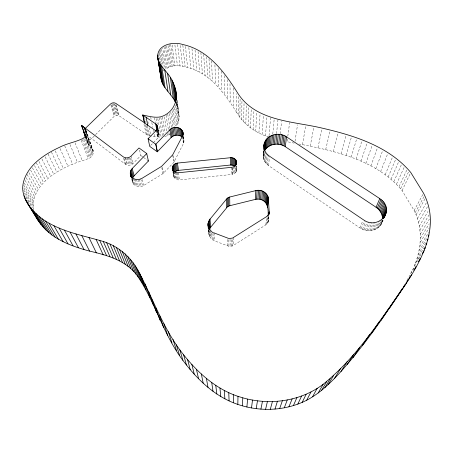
<?xml version="1.0" encoding="UTF-8"?>
<svg xmlns="http://www.w3.org/2000/svg" width="453" height="453" viewBox="0 0 453 453"><rect width="100%" height="100%" fill="white"/><g stroke="black" fill="none" stroke-linecap="round" stroke-linejoin="round"><path stroke-width="0.34" stroke-dasharray="2.27 1.7" d="M33.884 210.52C29.938 189.303 50.906 173.844 67.939 166.211C74.841 162.831 82.333 160.877 89.479 158.216C91.172 157.225 92.554 155.645 93.108 153.748C93.601 152.038 93.312 150.096 92.27 148.646C88.511 145.855 86.806 141.755 85.668 137.31M232.791 174.382L232.751 167.14L232.791 174.382L235.418 172.769L235.43 165.504M383.051 220.169C380.78 230.271 367.779 233.776 359.909 227.904L268.606 165.628C264.201 162.803 261.834 156.891 263.923 151.931M235.418 172.769L235.979 171.987L236.002 165.368M235.979 171.987L236.37 171.081L236.404 164.45M268.918 137.095C255.735 132.961 243.595 124.564 236.676 112.418L236.755 93.68M236.37 171.081L236.574 165.9M238.176 114.847L238.335 95.498M239.864 117.242L240.09 98.652M241.647 119.541L241.964 100.334M268.714 217.095L268.034 222.304L265.86 224.864L232.519 245.973L228.946 246.33L214.563 240.86C209.954 239.246 208.17 234.275 208.573 229.767M243.646 121.766L244.054 102.672M406.868 280.469C419.931 259.994 425.526 232.938 414.116 210.498L402.1 190.549C377.009 160.487 335.979 151.081 299.263 144.02M245.82 123.884L246.33 104.864M236.562 170.198L236.319 168.323L235.322 166.704M248.097 125.911L248.708 106.948M250.52 127.865L251.239 108.963M253.068 129.688L253.912 110.843M255.713 131.347L256.681 112.554M258.918 132.984L260.073 113.55M262.14 134.467L263.403 115.775M150.673 145.424L157.701 138.216C160.169 135.804 158.391 132.14 158.001 129.32L159.02 135.034M263.176 155.645L263.533 150.821M263.176 156.897L263.635 150.713M263.527 153.148L263.737 150.379M263.369 158.159L263.884 151.308M265.503 135.877L266.976 116.54M263.748 159.377L264.427 150.487M264.207 160.589L264.897 151.715M264.852 161.744L265.611 152.214M265.605 162.859L266.33 154.031M266.494 163.827L267.298 154.337M269.037 135.713L270.56 117.797M267.463 164.79L268.289 155.311M268.606 165.628L269.342 157.519M272.78 134.054L274.201 118.918M174.371 107.616L176.93 125.928C181.166 117.944 177.938 108.833 177.146 100.475M265.86 224.864L266.681 216.568M266.766 224.139L267.61 215.826M276.534 133.669L277.949 119.932M267.491 223.284L268.284 215.651M268.034 222.304L268.618 216.738M268.686 216.67L268.244 221.285L268.114 216.806M183.482 136.517L183.856 142.735L173.839 162.338L162.972 173.652L143.833 185.39C139.196 188.691 130.917 185.158 132.389 178.929M280.203 133.782L281.59 121.438M287.451 138.958L287.094 141.693L294.093 143.108M287.814 136.223L289.614 122.542M295.039 141.194L297.519 124.818M302.502 144.581L305.769 125.526M310.237 146.059L313.753 127.735M381.267 224.014L382.457 220.3M88.114 143.907C87.831 139.773 93.205 138.108 95.073 135.073M174.201 172.955C171.868 176.393 175.741 180.69 179.411 179.915L232.785 174.36M208.748 231.806L208.946 230.668M317.955 147.746L321.981 128.794M325.684 149.592L330.095 130.702M333.363 151.619L338.153 132.797M340.984 153.827L346.154 135.079M346.098 155.441L351.522 136.749M351.137 157.168L356.811 138.539M356.109 159.077L361.828 141.172M360.996 161.194L366.953 143.363M365.848 163.459L372.043 145.702M370.854 165.991L377.536 147.661M375.803 168.697L382.74 150.47M380.594 171.642L387.53 154.167M359.909 227.904L362.711 220.928M361.177 228.708L364.529 220.481M362.502 229.354L365.628 221.772M385.243 174.716L392.677 156.704M363.918 229.881L367.083 222.31M365.356 230.294L368.821 222.1M388.238 176.891L395.837 158.952M366.811 230.594L370.311 222.406M368.312 230.736L371.856 222.548M391.081 179.19L398.561 161.97M369.784 230.73L373.363 222.542M371.234 230.651L374.858 222.457M393.878 181.568L401.5 164.433M372.689 230.379L376.069 222.814M374.076 230.005L377.207 223.063M375.384 229.45L379.116 221.234M396.517 184.077L404.28 167.032M376.596 228.833L380.356 220.605M377.774 228.063L381.562 219.824M378.804 227.202L381.443 221.483M379.773 226.234L382.428 220.503M382.219 221.557L382.774 220.362M380.594 225.169L382.966 220.062M399.065 186.636L407.258 169.06M400.656 188.584L408.94 171.075M402.1 190.549L410.175 173.737M414.116 210.498L422.87 194.462M415.191 212.604L424.014 196.642M416.12 214.733L424.999 198.85M417.394 218.561L426.358 202.825M418.396 222.406L427.434 206.817M419.223 226.324L427.977 211.477M419.852 230.249L429.014 214.96M420.203 234.19L429.382 219.093M420.401 238.165L429.246 223.822M420.316 242.157L429.184 227.967M419.869 246.466L428.736 232.446M419.048 250.622L427.536 237.332M418.051 254.739L426.46 241.687M416.919 258.856L425.299 245.956M415.509 262.87L421.953 253.017M414.382 265.6L420.797 255.832M410.628 273.357L415.65 265.764M86.568 134.83L125.322 164.179C127.582 165.866 130.979 165.475 132.989 163.573L140.86 155.492L139.19 148.669M95.572 134.586L114.105 116.427C115.464 115.136 117.689 114.847 119.275 115.889L147.236 134.96L149.547 135.77L160.679 137.253M164.694 136.636L167.468 135.549L170.787 133.488M236.676 112.418C225.673 95.441 213.465 77.197 193.81 69.541C185.22 66.302 174.031 63.216 165.821 68.969L162.774 48.199M132.57 182.389L131.585 178.669M173.675 176.642L172.933 172.055M183.856 142.735L182.893 135.045M140.86 155.492L143.029 157.061M143.567 157.451L148.414 160.951M157.14 131.698L158.465 133.114L158.975 134.518M27.616 201.693L29.066 204.048M25.555 196.896L32.078 207.559M24.343 193.221L33.403 208.12M23.737 190.05L33.154 205.628M23.811 187.944L33.211 203.595M23.766 185.22L33.499 201.545M24.202 183.052L33.901 199.456M25.085 180.39L34.728 196.885M26.104 177.678L35.702 194.309M27.084 174.496L36.948 191.817M28.896 172.57L38.335 189.382M30.6 170.101L39.949 186.998M32.423 167.803L41.67 184.779M34.473 165.555L43.618 182.61M36.319 162.865L45.674 180.605M38.958 161.455L47.871 178.652M41.982 159.094L50.747 176.37M45.119 156.834L53.726 174.184M48.103 154.071L56.852 172.123M51.461 152.14L60.039 170.254M55.221 150.923L63.341 168.476M60.051 148.578L67.939 166.211M64.711 145.832L72.639 164.167M69.989 144.552L77.406 162.321M176.013 103.624L177.887 108.828L178.958 114.303M75.062 142.837L82.242 160.662M81.206 140.288L88.335 158.816M82.406 139.666L89.479 158.216M83.726 139.592L90.504 157.531M84.643 138.771L91.376 156.732M85.436 137.791L92.135 155.781M86.013 136.421L92.735 154.784M85.781 136.738L88.93 145.254M85.855 137.242L88.058 143.182M85.498 136.732L88.431 144.637M86.472 135.69L93.108 153.748M86.37 135.685L88.562 141.647M86.563 134.128L93.335 152.667M87.14 133.946L93.154 150.538M87.044 134.32L92.27 148.646M86.959 134.122L93.335 151.608M123.561 158.137L125.322 164.179M124.303 158.612L126.053 164.649M125.662 157.82L127.769 165.192M125.056 157.712L127.174 165.079M132.174 178.556L133.822 184.354M110.928 105.294L114.105 116.427M131.891 178.788L132.259 180.09M131.8 178.895L133.091 183.414M132.746 178.091L134.745 185.169M111.574 104.79L114.734 115.94M112.304 104.411L115.441 115.56M127.259 157.865L129.337 165.232M128.397 157.633L130.453 165.005M112.893 103.522L116.268 115.328M133.878 178.793L135.855 185.855M113.856 103.431L117.061 115.249M114.824 104.162L117.899 115.322M129.603 157.938L131.449 164.643M135.164 179.269L137.112 186.325M115.764 105.056L118.641 115.555M116.234 104.739L119.275 115.889M130.668 158.074L132.316 164.116M136.512 179.518L138.442 186.596M183.969 140.379L182.893 136.285M130.985 156.177L132.989 163.573M137.933 179.552L139.83 186.608M139.371 179.331L141.24 186.393M140.764 178.941L142.604 186.007M142.344 179.603L143.833 185.39M143.997 124.269L146.2 134.343M145.062 124.898L147.236 134.96M144.541 117.469L145.719 122.99M146.313 125.753L148.38 135.413M147.508 126.115L149.547 135.77M147.837 121.444L148.267 123.51M149.128 127.65L150.566 134.541M150.702 117.112L151.109 119.179M151.8 122.621L152.757 127.446M153.307 130.204L153.584 131.58M154.133 134.337L154.541 136.404M161.812 167.723L162.972 173.652M162.412 167.242L163.567 173.182M156.653 129.915L158.131 137.672M156.211 130.464L157.701 138.216M156.919 129.53L158.391 137.293M154.507 117.814L155.424 122.627M156.998 130.889L158.176 137.078M157.621 128.658L158.963 135.792M157.293 128.794L158.76 136.568M156.2 118.669L157.231 124.173M158.125 128.992L159.671 137.248M157.786 118.675L161.183 137.253M159.269 117.831L162.48 135.724M160.832 117.514L163.85 134.728M162.344 117.038L165.062 132.888M164.36 116.919L167.01 132.791M167.123 133.482L167.468 135.549M173.544 172.474L173.765 173.793M172.955 170.934L174.054 177.468M173.59 171.715L174.671 178.244M174.263 171.755L175.447 178.929M172.638 154.926L173.839 162.338M166.053 115.238L168.408 129.751M168.856 132.519L169.19 134.592M175.158 172.265L176.319 179.428M176.16 172.655L177.304 179.818M173.244 155.719L174.218 161.789M158.556 54.524L159.314 59.337M177.18 172.803L178.306 179.983M167.729 114.094L170.022 128.641M159.111 53.29L160.611 62.922M159.745 51.376L161.761 64.473M169.388 113.561L171.523 127.44M178.306 172.757L179.411 179.915M160.605 50.232L163.012 66.115M163.533 69.564L163.743 70.945M170.804 112.191L172.995 126.8M161.613 49.196L164.399 67.859M172.055 110.713L174.399 126.749M173.103 109.156L175.509 125.934M163.958 46.653L167.044 68.137M165.379 46.574L168.312 67.389M166.653 46.042L169.53 66.868M175.311 105.407L177.831 123.782M176.098 103.788L178.493 121.551M168.006 45.623L170.821 66.461M176.693 102.168L178.969 119.309M176.494 101.982L177.055 106.178M177.015 100.555L179.19 117.072M176.783 100.458L177.887 108.828M169.275 44.62L172.129 66.166M170.724 44.428L173.51 65.974M182.519 136.863L183.425 143.839M183.386 136.659L184.009 141.562M172.197 45.045L174.841 65.906M232.514 245.951L232.457 238.125M174.909 45.023L177.434 65.883M177.553 44.479L180.045 66.03M180.266 45.481L182.57 66.331M182.842 45.209L185.107 66.744M185.47 46.483L187.553 67.304M188.85 47.548L190.792 68.341M191.998 48.777L193.81 69.541M208.782 230.186L209.235 235.56L208.754 230.186M208.459 229.609L208.856 234.331M208.437 229.694L208.72 233.074M209.28 231.307L209.728 236.67M209.767 229.699L210.413 237.723M195.056 50.113L196.738 70.838M210.628 230.685L211.251 238.686M211.749 232.904L212.247 239.558M198.063 51.631L199.62 72.316M212.916 233.623L213.391 240.266M200.894 52.537L202.378 73.867M214.026 232.899L214.563 240.86M203.691 54.298L205.056 75.577M206.472 56.812L207.678 77.355M209.009 58.828L210.107 79.275M211.489 60.872L212.48 81.263M214.909 64.87L215.73 84.468M218.136 68.284L218.827 87.791M221.149 71.104L221.732 91.212M227.678 239.456L227.836 245.996M224.258 75.634L224.694 94.943M228.816 239.796L228.946 246.33M230.033 239.207L230.147 246.392M227.191 79.609L227.508 98.805M230.005 83.743L230.203 102.757M231.33 239.762L231.409 246.296M231.693 167.327L231.749 174.569M233.572 237.593L233.601 245.452M233.742 166.732L233.765 173.98M233.261 88.035L233.323 107.61M234.643 166.217L234.643 173.476"/><path stroke-width="0.68" d="M235.322 166.036L235.334 159.343L233.612 158.159L231.506 157.621L177.412 163.08C173.675 163.25 171.194 167.299 172.684 170.747M235.9 164.796L235.917 160.124L235.334 159.343M236.336 164.32L236.375 160.985L235.917 160.124M236.562 164.224L236.375 160.985M208.318 228.34L208.057 223.657L209.252 220.118L227.315 198.114L229.682 197.021L255.815 190.605C261.251 189.06 268.091 192.78 268.38 198.737L269.201 211.772L269.008 214.303M402.247 288.703C383.623 317.53 363.793 345.82 340.967 371.5C330.894 382.542 320.067 393.21 306.698 400.231C285.577 410.962 260.124 412.037 237.814 404.404L237.995 396.352C213.861 388.283 194.796 369.948 179.864 349.926C161.749 325.214 151.868 296.013 137.435 269.292C129.881 256.239 117.718 245.985 103.256 241.477C82.508 235.339 60.209 231.613 42.203 218.839C32.571 211.336 23.177 201.115 22.65 188.25C22.927 177.066 29.926 167.117 38.324 160.226C44.717 154.932 51.953 150.77 59.485 147.321C67.004 143.307 75.742 142.129 83.244 138.312C88.239 134.937 86.223 127.859 81.427 125.317L85.362 135.917M175.413 102.378C171.88 94.043 163.165 88.624 161.245 79.558L157.757 57.724C156.398 44.734 173.052 41.195 182.769 44.519C208.737 50.011 225.118 72.99 238.346 94.116C256.675 121.534 293.402 121.217 322.123 128.114C354.223 135.538 388.917 146.291 410.769 172.491L423.544 193.227C444.999 234.422 410.905 276.03 389.286 308.493M236.596 161.908C236.93 164.677 234.422 167.151 231.693 167.327L178.306 172.757C175.685 173.188 172.485 171.308 172.321 168.465M242.344 405.814L242.797 397.842L237.995 396.352M208.674 221.279L209.343 229.473L210.645 227.259L227.502 206.772L229.813 205.707L255.282 199.416L255.815 190.605M263.969 144.722C263.289 149.213 265.747 153.731 269.467 156.172L363.221 219.66C378.261 230.685 396.709 210.067 379.773 198.607L286.545 136.874C278.601 131.059 264.224 135.351 263.867 146.104M255.282 199.416L256.562 199.178L257.123 190.362M256.562 199.178L257.904 199.11L258.504 190.294M268.068 216.132C268.612 209.139 267.814 200.249 259.269 199.156L259.909 190.362M263.889 148.307L264.252 143.459M263.986 149.937L264.088 148.567M264.076 149.852L264.654 142.225M260.503 199.411L261.166 190.6M265.265 141.07L264.518 150.798C268.453 143.652 278.81 142.236 285.282 146.681L376.081 207.276C379.959 209.818 382.649 214.286 382.604 218.98L386.5 210.549M265.158 149.694L265.917 139.943M261.76 199.852L262.463 191.047M266.002 148.675L266.783 138.901M266.93 147.712L267.734 137.922M262.921 200.413L263.652 191.619M267.995 146.902L268.827 137.1M264.025 201.121L264.784 192.344M269.105 146.121L269.96 136.308M265.028 201.953L265.815 193.188M270.35 145.498L271.239 135.668M246.896 407.004L247.621 399.099L242.797 397.842M265.849 202.91L266.658 194.167M271.647 144.966L272.57 135.13M266.528 203.952L267.355 195.232M267.049 205.016L267.916 196.313M273.012 144.592L273.963 134.751M267.389 206.211L268.238 197.536M267.525 207.389L268.38 198.737M274.382 144.286L275.373 134.439M156.042 130.945L144.501 123.012L142.78 115.056C148.414 116.149 154.779 118.074 160.713 116.823C166.466 115.164 171.568 111.064 174.082 105.583C178.374 97.418 175.962 87.706 171.908 79.966C168.023 72.027 159.615 66.642 157.757 57.724M275.82 144.145L276.845 134.292M268.906 214.575L269.201 211.772M277.247 144.167L278.306 134.315M278.68 144.252L279.778 134.405M131.432 177.604C130.028 174.733 129.484 170.962 132.168 168.556L146.755 153.55L139.02 147.984L130.985 156.177C128.929 158.114 125.475 158.51 123.171 156.795L81.427 125.317M280.107 144.507L281.239 134.66M281.517 144.864L282.683 135.022M282.791 145.368L283.991 135.538M284.082 145.94L285.311 136.115M251.511 407.915L252.514 400.061L247.621 399.099M285.282 146.681L286.545 136.874M256.194 408.64L257.48 400.82C280.379 403.702 304.614 398.38 323.136 384.286C357.559 356.585 381.426 318.414 406.647 282.717M260.9 409.138L262.468 401.347M269.156 212.91L268.357 214.954L266.681 216.568L232.457 238.125L228.788 238.488L214.026 232.899C212.123 233.997 206.761 224.195 208.674 228.839L208.527 227.497M265.571 409.365L267.417 401.585M270.299 409.314L272.429 401.534M274.999 409.087L277.412 401.29M279.699 408.538L282.389 400.707M284.32 407.768L287.287 399.903M288.912 406.828L292.151 398.906M376.081 207.276L379.773 198.607M377.281 208.137L381.007 199.484M378.34 209.088L382.094 200.458M293.408 405.577L296.919 397.587M379.308 210.158L383.091 201.551M380.169 211.285L383.98 202.695M380.922 212.457L384.75 203.89M381.528 213.72L385.384 205.181M381.987 215.005L385.848 206.489M382.36 216.296L386.239 207.808M382.547 217.65L386.432 209.19M383.295 218.499L386.352 211.896M383.884 217.967L386.103 213.176M384.308 217.463L385.696 214.479M297.825 404.11L301.59 396.035M302.151 402.428L306.177 394.269M306.698 400.231L310.99 391.947M312.57 396.754L317.196 388.283M148.454 160.979L134.167 175.77L132.757 177.819L130.724 170.634M318.182 392.966L323.136 384.286M321.602 390.333L326.749 381.517M324.909 387.632L330.243 378.668M328.08 384.693L333.589 375.571M334.648 378.147L340.526 368.674M340.967 371.5L347.191 361.681M428.272 236.177L429.014 235.022M347.106 364.659L353.657 354.484M427.224 240.503L427.989 239.32M426.058 244.784L426.822 243.612M352.961 357.774L359.824 347.241M424.603 248.963L425.361 247.802M422.309 253.533L424.195 250.656M362.502 345.373L369.858 334.218M418.351 261.675L420.282 258.759M371.788 333.006L379.614 321.228M413.759 270.231L416.035 266.811M380.701 320.73L388.968 308.351M403.408 286.97L404.959 284.654M406.12 282.915L411.539 274.807M142.78 115.056L155.645 123.862C157.95 125.271 158.131 128.669 156.211 130.464L148.086 138.748L149.739 146.387L157.316 151.8L171.109 137.519C174.003 134.496 179.416 134.286 182.4 137.276M157.316 151.8L155.804 144.241L169.881 129.762C174.082 125 183.771 127.627 183.233 134.586M144.501 123.012L142.905 114.932M85.198 128.539L110.555 103.98C111.959 102.661 114.241 102.367 115.877 103.426L144.626 122.888M234.518 158.663L234.524 166.03L232.616 165.192L230.515 165.028L178.522 170.379L176.455 170.934L174.835 172.129L173.646 164.858M182.678 131.517L183.176 135.385M257.904 199.11L259.269 199.178M252.514 400.061L257.48 400.82M27.135 202.768L37.52 219.586C48.748 237.808 69.853 245.854 89.581 251.104C107.588 255.299 127.412 260.764 138.267 277.134C155.634 303.436 163.641 334.965 182.876 360.305C196.976 379.286 214.971 396.72 237.814 404.404M148.086 138.748L155.804 144.241M83.652 131.296L84.32 133.131M131.064 176.313C133.397 179.903 138.522 180.424 142.016 178.318L161.551 166.404L172.638 154.926L182.429 136.166L182.989 132.655M24.824 198.21L26.987 201.727M25.895 200.532L38.873 221.659M23.998 195.798L24.722 196.976M30.9 207.978L41.127 224.592M33.471 210.917L43.59 227.412M36.178 213.737L46.178 230.124M39.1 216.364L48.969 232.649M42.203 218.839L51.931 235.022M45.521 221.104L55.096 237.202M48.981 223.255L58.392 239.263M53.947 225.787L63.126 241.692M59.1 228.08L68.029 243.89M37.52 219.586L35.289 215.203M64.388 230.101L73.063 245.832M70.073 232.123L78.465 247.774M75.894 233.952L84.003 249.529M81.767 235.588L89.581 251.104M88.964 237.514L96.421 252.95M96.144 239.563L103.244 254.914M99.717 240.424L106.636 255.735M103.256 241.477L110.005 256.749M106.642 242.706L113.216 257.921M110 244.133L116.41 259.292M113.284 245.724L119.53 260.82M116.415 247.497L122.508 262.519M119.433 249.484L125.379 264.422M122.344 251.602L128.148 266.449M125.096 253.822L130.764 268.578M127.888 256.681L133.425 271.313M130.487 259.609L135.894 274.122M83.709 132.033L85.419 136.653M81.659 125.6L85.538 136.081M84.032 132.78L85.498 136.732M132.972 262.763L138.267 277.134M84.417 128.256L86.325 133.476M135.3 265.951L140.487 280.186M85.719 130.045L86.189 131.347M85.141 129.111L86.33 132.367M137.435 269.292L142.514 283.38M139.456 272.78L144.439 286.721M141.268 276.353L146.172 290.135M145.085 283.895L149.807 297.344M148.726 291.658L153.284 304.761M152.112 299.744L156.511 312.479M155.747 307.763L159.971 320.135M159.677 315.752L163.714 327.757M163.867 323.759L167.695 335.39M168.352 331.641L171.953 342.898M208.561 227.497L208.029 224.954M173.052 339.501L176.415 350.379M176.364 344.795L179.558 355.418M179.864 349.926L182.876 360.305M130.288 174.133L131.03 176.727M130.351 171.761L132.174 178.556M130.221 172.938L131.517 177.491M131.347 169.552L133.358 176.755M183.641 354.88L186.455 365.016M132.168 168.556L134.167 175.77M187.616 359.756L190.215 369.654M191.868 364.455L194.241 374.116M146.715 153.516L148.42 161.019M196.438 369.331L198.561 378.748M146.115 117.395L147.78 125.322M201.33 373.968L203.187 383.153M155.843 144.201L157.355 151.766M155.645 123.862L156.891 130.39M157.361 126.07L157.848 128.675M156.998 125.288L157.61 128.55M156.444 124.541L157.429 129.762M157.514 126.715L157.882 128.669M206.415 378.431L207.995 387.394M172.553 166.545L173.323 171.16M172.361 167.514L172.91 170.804M173.001 165.696L173.98 171.636M174.428 164.184L175.6 171.466M169.881 129.762L171.109 137.519M175.3 163.641L176.455 170.934M158.652 60.849L162.112 82.588M157.644 55.079L157.859 56.449M159.06 63.981L159.28 65.351M159.496 66.721L159.716 68.086M159.932 69.456L160.152 70.827M160.368 72.197L160.589 73.567M158.046 58.986L161.528 80.781M157.604 56.393L160.991 77.582M160.441 64.36L163.827 85.991M159.439 62.673L162.87 84.36M176.347 163.29L177.485 170.583M170.821 128.935L172.032 136.71M161.67 66.025L165.005 87.61M177.412 163.08L178.522 170.379M171.891 128.261L173.08 136.047M173.057 127.78L174.224 135.572M164.733 69.773L167.938 91.251M174.354 127.452L175.498 135.249M211.727 382.57L213.012 391.324M231.506 157.621L231.574 165.022M175.634 127.361L176.755 135.153M167.627 73.596L170.707 94.954M170.39 77.452L173.352 98.692M176.925 127.395L178.023 135.192M171.908 79.966L174.807 101.127M178.159 127.638L179.229 135.43M173.171 82.542L175.741 101.585M179.337 128.086L180.385 135.872M176.24 98.743L176.421 100.113M174.258 85.181L176.217 99.881M175.809 90.702L176.693 97.021M175.124 87.91L176.415 97.672M180.447 128.675L181.477 136.449M181.387 129.513L182.316 136.63M182.146 130.47L182.814 135.634M215.77 385.418L216.834 394.031M161.098 78.267L161.245 79.558M219.937 388.04L220.77 396.517M208.261 222.497L208.833 229.303M209.252 220.118L209.909 228.335M210.005 219.02L210.645 227.259M224.286 390.458L224.875 398.81M228.759 392.632L229.099 400.871M226.358 199.026L226.574 207.667M227.315 198.114L227.502 206.772M228.425 197.446L228.584 206.121M229.682 197.021L229.813 205.707M230.43 157.65L230.515 165.028M233.318 394.614L233.397 402.757M232.57 157.814L232.616 165.192M233.612 158.159L233.635 165.532M208.057 223.657L208.425 228.414L208.057 223.657"/></g></svg>
